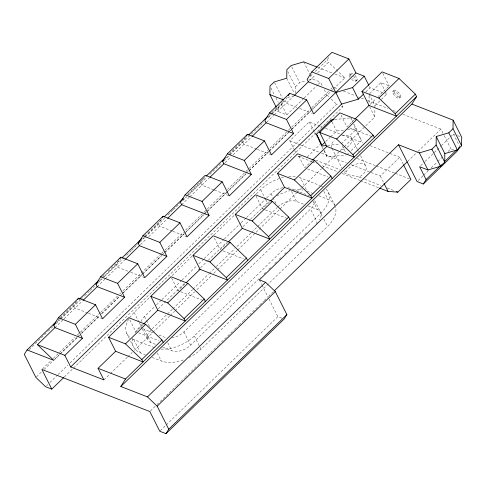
<?xml version="1.0" encoding="UTF-8"?>
<svg xmlns="http://www.w3.org/2000/svg" width="486" height="486" viewBox="0 0 486 486"><rect width="100%" height="100%" fill="white"/><g stroke="black" fill="none" stroke-linecap="round" stroke-linejoin="round"><path stroke-width="0.36" stroke-dasharray="2.43 1.82" d="M303.635 98.53L286.758 114.903L278.472 111.671L278.539 105.96M295.373 93.154L295.445 86.727L287.852 71.624M369.026 102.601L369.105 95.463M344.349 146.602L374.815 117.041L374.919 108.475M374.925 107.764L374.949 105.62L369.123 94.035M346.147 171.989L347.016 170.337A11.117 6.567 -26.7 0 1 357.38 163.812A11.117 6.567 -26.7 0 1 365.97 166.431L366.304 168.156L365.928 170.094A11.117 6.567 -26.7 0 1 361.055 175.81L358.99 176.995L348.644 174.796L344.884 173.326L344.27 172.73L344.58 172.275L346.147 171.989L344.738 171.436M60.294 318.871L73.921 305.645L76.259 301.903M102.522 277.895L116.148 264.676L118.876 260.308M144.755 236.925L158.375 223.706L160.714 219.964M186.982 195.955L200.609 182.736L203.725 177.742M229.21 154.985L242.836 141.76L245.175 138.018M271.85 114.204L281.643 104.703L284.018 100.9M271.437 114.01L285.063 100.79L287.013 97.674M315.305 71.454L327.297 59.821L329.636 56.078M143.297 324.375L135.782 331.725L129.738 319.715M295.445 86.727L299.668 82.632L305.943 80.779M58.083 319.849L59.717 318.269M60.264 317.741L78.216 300.318M102.698 276.564L105.419 273.928M108.141 271.291L121.196 258.619M144.591 235.923L163.089 217.977M187.572 194.224L190.293 191.581M190.834 191.053L205.523 176.801M229.465 153.576L231.64 151.468M232.186 150.939L246.329 137.216M269.724 114.514L271.358 112.934M271.899 112.406L283.873 100.79M57.026 322.042L59.748 319.399M99.8 280.537L101.981 278.423M142.574 239.039L144.208 237.454M182.621 200.183L186.436 196.484M225.941 158.157L228.663 155.514M268.715 116.652L270.896 114.538M310.402 76.211L313.124 73.568M29.196 349.628L47.695 331.683M48.242 331.154L53.138 326.404M55.854 323.761L60.209 319.539M60.75 319.01L80.336 300.008M80.883 299.479L84.145 296.314M84.692 295.786L89.588 291.035M90.129 290.507L94.484 286.284M98.294 282.591L102.103 278.897M104.277 276.783L126.038 255.672M126.585 255.144L130.934 250.916M131.481 250.393L138.006 244.057M140.187 241.943L144.536 237.721M145.083 237.192L164.669 218.19M167.931 215.025L172.828 210.274M173.374 209.745L179.899 203.409M182.621 200.773L186.43 197.079M188.604 194.965L206.562 177.548M209.824 174.377L221.792 162.767M223.973 160.653L229.41 155.374M229.957 154.852L264.232 121.591M268.041 117.898L271.303 114.732M54.973 327.637L82.675 300.767M97.206 286.667L104.836 279.268M105.377 278.739L124.902 259.791M140.521 244.64L146.517 238.82M148.698 236.706L167.135 218.822M181.661 204.728L189.291 197.322M189.838 196.794L209.363 177.852M224.982 162.695L230.978 156.881M233.159 154.767L251.59 136.882M266.668 122.253L273.752 115.382M274.298 114.854L293.817 95.906M309.442 80.755L315.432 74.935M317.613 72.821L328.518 62.244L327.297 59.821M304.181 98.002L317.789 84.801M318.33 84.272L320.511 82.158L322.546 86.21M42.44 368.923L51.145 360.478M53.32 358.364L58.763 353.085M59.31 352.557L75.087 337.248M77.262 335.14L100.116 312.966M100.657 312.437L117.527 296.071M119.702 293.963L120.789 292.906M122.964 290.792L161.054 253.844M161.595 253.315L164.317 250.673M164.857 250.144L183.362 232.199M185.537 230.085L203.488 212.661M204.035 212.139L206.757 209.496M207.297 208.968L225.255 191.551M227.43 189.437L245.387 172.014M245.928 171.485L267.695 150.374M269.87 148.26L287.821 130.837M288.368 130.309L291.09 127.672M291.63 127.144L311.216 108.141M311.763 107.613L328.627 91.246M330.808 89.132L332.436 87.553M36.42 376.881L41.857 371.602M44.038 369.494L52.743 361.043M54.918 358.935L59.268 354.707M59.814 354.185L77.225 337.29M77.772 336.762L79.4 335.176M81.575 333.068L99.533 315.645M101.708 313.537L119.119 296.642M122.387 293.477L141.973 274.469M142.519 273.946L161.559 255.466M162.105 254.937L164.28 252.829M164.827 252.301L183.866 233.827M186.047 231.713L206.173 212.182M206.72 211.653L226.306 192.65M226.853 192.122L245.892 173.642M246.438 173.119L248.613 171.005M249.16 170.477L268.746 151.474M269.293 150.946L288.332 132.471M288.878 131.943L310.639 110.826M311.186 110.298L326.963 94.989L324.247 89.588M53.758 360.345L59.742 354.543M60.288 354.015L79.327 335.534M81.502 333.426L99.46 316.003M101.635 313.895L119.592 296.472M120.133 295.944L141.9 274.827M142.441 274.304L161.486 255.824M164.754 252.659L184.34 233.657M184.88 233.128L203.926 214.648M204.472 214.126L245.819 174.006M249.087 170.835L268.673 151.832M269.22 151.304L290.98 130.187M291.527 129.659L330.699 91.654M331.245 91.125L332.874 89.539M333.42 89.011L344.847 77.93L328.518 62.244M349.185 74.449L350.242 73.422M294.51 150.113L289.814 140.776L309.224 121.95L319.831 126.087M356.031 81.022L357.089 79.996A4.763 1.804 45.9 0 0 354.64 75.142M46.644 385.653L47.731 384.596M49.912 382.482L57.524 375.095M58.071 374.566L67.864 365.065M70.039 362.951L336.646 104.283L338.724 105.091M64.298 376.99L342.867 106.707L342.211 105.395M129.598 317.747A30.168 17.818 -26.7 0 1 134.112 312.455L149.864 297.171M172.135 275.568L192.778 255.539M213.962 234.987L234.604 214.958M256.329 193.878L260.672 189.662A30.168 17.818 -26.7 0 1 279.96 178.368M365.806 91.903L370.071 87.766L382.525 92.619M369.658 93.519L380.854 82.656L389.152 85.894L378.254 96.471M307.316 156.844L319.849 144.682M141.001 321.598A14.288 8.438 -26.7 0 1 144.494 316.501L155.903 305.439M156.443 304.91L161.334 300.166M161.874 299.637L181.43 280.665M181.977 280.143L196.642 265.909M198.81 263.801L203.701 259.062M204.242 258.534L223.797 239.562M224.344 239.033L240.637 223.226M241.178 222.697L246.068 217.953M246.615 217.424L266.164 198.452M266.711 197.93L271.054 193.714A14.288 8.438 -26.7 0 1 283.945 187.56M325.802 141.487L330.115 137.301M330.656 136.779L336.585 131.026L344.604 130.12M135.132 332.843A30.168 17.818 -26.7 0 1 140.794 325.735L142.422 324.15M158.175 308.871L184.789 283.046M198.367 269.87L200.001 268.29M200.542 267.762L207.601 260.915M208.148 260.387L226.616 242.465M242.909 226.658L249.974 219.806M250.515 219.277L267.355 202.941A30.168 17.818 -26.7 0 1 269.554 200.955M227.77 242.471L220.237 249.78L214.198 237.769M256.092 196.131L262.47 208.81L270.003 201.502M312.231 160.526L304.698 167.84L298.659 155.83M354.458 119.556L346.925 126.864L340.552 114.192M370.083 104.399L376.073 98.585M374.949 105.62L380.811 99.928M381.346 99.411L386.68 94.241L385.058 91.022M392.779 91.447L393.836 90.426M341.318 143.832L355.867 129.707L353.589 124.422M152.258 328.73L172.354 309.23M172.901 308.701L192.456 289.729M192.997 289.2L208.749 273.922M209.296 273.393L214.18 268.649M216.355 266.541L234.823 248.625M236.998 246.517L251.116 232.812M251.663 232.284L257.094 227.017M257.635 226.488L277.19 207.516M103.895 379.9L109.879 374.092M110.419 373.564L127.283 357.204M127.83 356.675L132.18 352.453M134.355 350.339L152.312 332.922M152.853 332.394L169.717 316.034M170.264 315.505L174.614 311.283M175.16 310.754L194.746 291.752M196.921 289.644L211.61 275.392M213.785 273.278L217.048 270.113M217.594 269.584L237.18 250.582M237.721 250.053L279.614 209.411M280.155 208.883L296.478 193.051M297.019 192.523L301.375 188.301M301.915 187.772L321.501 168.77M322.048 168.241L343.809 147.13M399.626 98.02L400.683 97M346.84 154.821L348.997 152.726M351.153 150.636L361.396 140.697L356.268 128.802L351.068 118.456M171.722 337.952A14.288 8.438 -26.7 0 0 183.939 331.883L310.499 209.095A14.288 8.438 -26.7 0 0 314.472 201.514M161.048 349.07A30.168 17.818 -26.7 0 0 194.321 335.935L320.882 213.141A30.168 17.818 -26.7 0 0 325.62 188.659M162.786 347.223L171.783 350.728A14.288 8.438 -26.7 0 0 190.615 345.163L260.684 277.178M263.947 274.019L265.575 272.439M268.837 269.274L271.006 267.166M274.809 263.479L276.437 261.899M279.152 259.263L281.327 257.155M284.589 253.99L286.218 252.41M289.474 249.251L290.561 248.194M295.452 243.45L297.08 241.87M299.795 239.234L301.97 237.125M304.686 234.495L306.854 232.387M316.094 223.426L317.176 222.369L310.499 209.095M188.975 357.593A30.168 17.818 -26.7 0 0 200.997 349.209L327.558 226.421A30.168 17.818 -26.7 0 0 335.504 206.993M371.14 172.487L380.331 176.072L399.735 157.245L403.119 163.976M150.393 411.022L156.383 405.215M156.929 404.686L159.651 402.043M160.192 401.515L175.981 386.2M176.521 385.671L180.336 381.972M180.877 381.449L184.686 377.75M185.233 377.221L201.022 361.906M201.562 361.377L217.892 345.534M218.439 345.005L234.222 329.69M234.768 329.162L238.577 325.462M239.124 324.934L242.933 321.24M243.48 320.711L259.263 305.396M259.81 304.868L263.619 301.168M264.165 300.64L267.428 297.475M268.515 296.417L273.411 291.667M407.736 161.346L417.535 151.839M418.075 151.31L440.942 129.13L443.912 135.035M420.736 165.677L424.545 161.978M425.092 161.449L440.875 146.134M441.422 145.606L453.395 133.99L454.781 134.525M160.295 430.711L165.738 425.432M166.285 424.904L277.877 316.635L283.411 318.792M418.179 180.506L423.081 175.756M423.622 175.227L428.524 170.471M431.246 167.834L437.236 162.02M437.777 161.492L444.307 155.156M448.122 151.462L450.844 148.819L453.608 149.901M171.631 278.065L177.955 290.64L185.506 283.368M308.732 79.953L312.219 78.926L320.511 82.158M287.676 97.565L293.252 95.912M334.702 119.623L350.011 117.891M347.52 129.786L356.268 128.802M327.467 145.393L339.86 143.996M323.907 150.581L327.157 157.045L346.111 154.9M301.296 156.395L297.529 156.115L311.672 161.631M127.897 271.176L117.369 267.106L116.148 264.676M130.704 272.257L144.032 277.415M317.601 67.299L332.272 73.022M335.067 74.115L344.847 77.93M385.295 93.701L386.68 94.241M334.392 87.571L337.922 88.95M343.566 91.149L355.564 95.827M358.382 96.933L360.503 97.759M361.207 98.032L364.737 99.405M367.556 100.511L388.016 108.487M392.961 110.413L397.19 112.066M402.839 114.271L440.942 129.13M457.551 135.606L461.007 136.955M341.488 106.167L342.867 106.707M296.831 107.333L286.284 103.22L285.063 100.79M299.643 108.427L312.304 113.366M349.738 127.964L372.944 137.009M320.535 126.36L321.951 126.913M325.486 128.292L341.749 134.634M342.46 134.908L362.963 142.908M370.034 145.666L399.735 157.245M357.161 158.497L375.55 165.665M376.255 165.939L394.644 173.113M395.349 173.387L409.491 178.903M289.814 140.776L299.716 144.64M300.421 144.913L318.81 152.082M321.635 153.187L346.39 162.84M351.335 164.766L370.429 172.214M315.785 160.149L339.793 169.511M358.99 176.995L363.935 178.927M364.64 179.2L380.884 185.537M387.239 188.009L394.298 190.767M312.383 161.905L316.623 163.563M322.279 165.769L337.132 171.558M342.083 173.49L359.762 180.385M360.466 180.658L378.855 187.827M256.711 149.123L244.057 144.19L242.836 141.76M257.416 149.402L271.48 154.882M307.51 168.934L327.904 176.886M299.109 177.451A30.168 17.818 -26.7 0 1 300.433 177.912L319.812 185.47M313.342 193.622L307.116 191.192L300.433 177.912M318.877 195.779L327.874 199.284A30.168 17.818 -26.7 0 1 334.769 205.141M309.959 195.973L289.887 188.143A14.288 8.438 -26.7 0 0 287.147 187.517M277.731 206.987A14.288 8.438 -26.7 0 1 296.569 201.423L303.489 204.12M308.331 206.009L317.328 209.521A14.288 8.438 -26.7 0 1 319.314 219.866M213.779 189.826L201.83 185.16L200.609 182.736M214.484 190.099L229.252 195.858M262.47 208.81L264.578 209.63M265.283 209.903L288.484 218.955M172.257 231.069L159.596 226.13L158.375 223.706M172.961 231.342L187.025 236.828M223.05 250.879L243.443 258.831M142.702 328.469A14.288 8.438 -26.7 0 0 144.342 329.356L152.647 332.594M158.873 335.024L165.106 337.454A14.288 8.438 -26.7 0 0 166.406 337.849M87.796 313.008L75.142 308.075L73.921 305.645M88.501 313.288L102.564 318.767M138.595 332.819L158.983 340.771M144.342 329.356L151.025 342.636L155.866 344.525M132.386 338.961A30.168 17.818 -26.7 0 0 133.796 339.586L154.56 347.684M132.812 338.493A30.168 17.818 -26.7 0 0 140.478 352.866L145.32 354.756M152.239 357.453L161.237 360.964A30.168 17.818 -26.7 0 0 184.388 359.585M177.955 290.64L180.069 291.472M180.774 291.746L205.432 301.448M326.963 94.989L329.113 97.054M331.27 99.12L336.646 104.283M453.395 133.99L459.507 146.134M444.24 135.691L450.844 148.819M382.78 73.216L389.152 85.894M380.854 82.656L384.736 90.378M369.421 86.478L370.071 87.766M369.639 106.744L374.815 117.041M380.331 176.072L383.685 182.742M355.867 129.707L361.396 140.697M341.798 135.855A11.117 6.567 -26.7 0 1 351.743 138.133L357.161 148.916M357.502 149.591L358.516 151.608M360.551 155.654L365.97 166.431M303.635 61.85L309.576 73.672M309.91 74.328L312.219 78.926M332.035 121.974L336.585 131.026M342.29 145.77L345.868 152.883M291.74 66.874L299.668 82.632M332.029 148.382L341.889 167.998M321.957 146.699L323.585 149.931M309.224 121.95L314.296 132.046M314.636 132.714L316.665 136.754M286.758 78.222L294.352 93.324M274.535 82.59L282.463 98.348M328.372 192.456L335.048 205.736M281.643 104.703L286.758 114.903M323.87 191.32L327.874 199.284M270.975 87.996L274.608 95.22M275.927 97.85L278.241 102.443M276.491 107.728L278.472 111.671M294.85 150.781L296.861 154.785M314.715 200.627L320.73 212.576M320.882 213.141L322.546 216.458M323.883 219.119L327.558 226.421M312.984 200.888L317.328 209.521M291.557 191.466L296.569 201.423M271.054 193.714L276.066 203.67M260.672 189.662L265.35 198.956M265.684 199.625L267.355 202.941M259.384 279.869L261.699 284.462M262.027 285.124L267.974 296.946M268.965 298.914L277.877 316.635M194.321 335.935L200.997 349.209M183.939 331.883L190.615 345.163M167.773 342.764L171.783 350.728M144.494 316.501L146.165 319.824M146.499 320.487L149.84 327.127M157.227 352.994L161.237 360.964M134.112 312.455L138.789 321.75M139.124 322.412L140.794 325.735M141.948 328.293L140.946 326.3A14.288 8.438 -26.7 0 1 140.521 324.083M142.283 328.955L147.623 339.58M133.796 339.586L140.478 352.866M126.621 333.141L129.294 338.45M130.631 341.105L133.298 346.415M350.74 117.812L352.453 121.779M324.308 150.435L327.157 157.045M351.743 138.133L352.071 139.859L351.7 141.797A11.117 6.567 -26.7 0 1 346.822 147.513M344.313 148.959A11.117 6.567 -26.7 0 1 340.279 150.332M331.689 147.708A11.117 6.567 -26.7 0 1 334.447 140.09M281.351 177.961A30.168 17.818 -26.7 0 1 283.557 177.408M288.672 176.594A30.168 17.818 -26.7 0 1 296.199 176.782M129.373 336.938A30.168 17.818 -26.7 0 1 129.197 318.348M321.197 186.01A30.168 17.818 -26.7 0 1 322.607 186.636M357.089 79.996A4.763 1.804 45.9 0 1 352.684 78.276M351.099 76.424A4.763 1.804 45.9 0 1 352.8 73.708M353.589 76.162A4.763 1.804 45.9 0 1 355.873 81.198A4.763 1.804 45.9 0 1 350.777 78.398M350.048 77.45A4.763 1.804 45.9 0 1 351.743 74.729M276.838 195.907A30.168 17.818 -26.7 0 1 290.233 190.682M293.149 190.135A30.168 17.818 -26.7 0 1 302.875 190.062M151.025 342.636A14.288 8.438 -26.7 0 1 150.69 330.267M394.146 92.498A4.763 1.804 45.8 0 0 400.312 97.291A4.763 1.804 45.8 0 0 397.323 91.344A4.763 1.804 45.8 0 0 394.146 92.498M393.089 93.519A4.763 1.804 45.8 0 0 399.255 98.318A4.763 1.804 45.8 0 0 396.266 92.364A4.763 1.804 45.8 0 0 393.089 93.519"/><path stroke-width="0.73" d="M276.157 107.072L269.882 94.594L269.985 86.028L274.207 81.934L286.758 78.222L286.855 69.656L291.078 65.561L303.635 61.85L316.902 67.025M165.981 433.67L284.103 319.065L286.88 314.624L275.295 291.594L265.611 282.293L259.384 279.869L398.496 144.755L417.091 181.564L423.318 183.994L426.094 179.553L419.649 166.734L427.947 169.972L440.504 166.261L444.726 162.166L436.136 145.089L436.234 136.517L448.791 132.806L453.013 128.717L453.11 120.145L411.903 104.077L120.814 386.498L147.489 396.898L157.172 406.199L168.751 429.229L165.981 433.67L159.754 431.24L149.852 411.551L41.899 369.451L51.783 389.134L63.757 377.519M444.726 162.166L444.824 153.6L436.234 136.517M444.824 153.6L457.381 149.888L461.603 145.794L461.7 137.228L453.11 120.145M55.908 321.963L27.076 349.938L24.3 354.379L35.873 377.409L45.556 386.704L51.783 389.134M54.973 327.637L37.428 344.665L64.851 355.363L82.401 338.335L54.973 327.637L53.752 325.213L58.435 317.723L78.598 298.161L95.517 304.758L102.564 318.767L124.574 297.25L117.582 283.35L100.663 276.753L95.985 284.243L97.206 286.667L124.574 297.25M77.821 299.406L78.598 298.161M120.048 258.437L120.826 257.191L137.745 263.789L144.737 277.688L166.856 256.389L159.809 242.38L142.89 235.783L138.212 243.273L139.433 245.697L166.856 256.389M162.275 217.467L163.059 216.215L179.978 222.813L187.025 236.828L209.089 215.42L202.042 201.411L185.117 194.813L180.44 202.298L181.661 204.728L209.089 215.42M185.117 194.813L205.286 175.246L222.205 181.843L229.252 195.858L251.317 174.45L223.894 163.752L222.673 161.328L227.351 153.837L247.514 134.276L264.433 140.873L271.48 154.882L293.544 133.48L286.497 119.465L269.578 112.867L264.9 120.358L266.121 122.782L293.544 133.48M246.347 136.147L247.514 134.276M288.186 95.803L289.741 93.306L306.666 99.903L313.713 113.912L355.94 72.943L364.245 76.181L368.777 85.19M355.94 72.943L348.893 58.928L331.974 52.33L311.805 71.898L307.128 79.388L308.349 81.812L335.771 92.504L352.514 87.559L364.245 76.181M120.814 386.498L125.491 379.007L416.581 96.586L415.36 94.163L399.03 78.483L382.111 71.885L361.942 91.447L368.989 105.462L396.412 116.154L395.191 113.73L378.861 98.044L361.942 91.447M411.903 104.077L416.581 96.586M143.832 323.852L157.786 310.202L185.269 321.009L184.048 318.585L167.719 302.906L150.8 296.302L170.963 276.741L187.882 283.338L204.211 299.018L205.432 301.448M100.663 276.753L120.826 257.191M142.89 235.783L163.059 216.215M269.578 112.867L289.741 93.306M79.303 299.267L98.889 280.264M122.284 257.562L141.869 238.559M164.177 216.92L183.222 198.446M206.07 176.272L225.109 157.798M248.504 135.102L268.09 116.099M53.752 325.213L55.392 323.627M95.985 284.243L97.619 282.658M138.212 243.273L139.3 242.21M222.673 161.328L223.76 160.271M83.215 300.245L97.206 286.667M125.443 259.275L139.433 245.697M167.67 218.299L181.661 204.728M209.897 177.329L223.894 163.752M252.131 136.359L266.121 122.782M294.358 95.39L308.349 81.812M58.435 317.723L75.354 324.326L95.517 304.758M117.582 283.35L137.745 263.789M159.809 242.38L179.978 222.813M202.042 201.411L222.205 181.843M227.351 153.837L244.27 160.441L264.433 140.873M286.497 119.465L306.666 99.903M311.805 71.898L328.724 78.495L348.893 58.928M64.851 355.363L70.677 366.948L341.597 104.089L358.34 99.144L363.674 93.968M326.009 145.557L321.635 146.055L316.501 134.154L331.057 120.036L333.973 119.708M108.566 337.278L125.485 343.875L141.821 359.555L143.042 361.979L115.613 351.287L108.566 337.278L128.735 317.71L145.654 324.308L161.984 339.987L163.205 342.417M193.027 255.332L209.946 261.93L226.276 277.615L227.497 280.039L200.074 269.347L193.027 255.332L213.19 235.771L230.109 242.368L246.445 258.048L247.666 260.472M235.254 214.362L252.173 220.96L268.509 236.639L269.724 239.069L242.301 228.371L235.254 214.362L255.423 194.795L272.342 201.398L288.672 217.078L289.893 219.502M277.488 173.393L294.407 179.99L310.736 195.67L311.957 198.094L284.535 187.402L277.488 173.393L297.651 153.825L314.57 160.423L330.899 176.102L332.12 178.532M319.715 132.417L336.634 139.02L352.964 154.7L354.185 157.124L326.762 146.432L319.715 132.417L339.878 112.855L356.797 119.453L373.133 135.132L374.348 137.562M324.727 142.532L322.03 145.144L316.501 134.154M70.677 366.948L103.895 379.9L98.063 368.315L115.613 351.287M228.311 241.949L242.301 228.371M270.538 200.979L284.535 187.402M312.771 160.003L326.762 146.432M354.999 119.034L368.989 105.462M125.485 343.875L145.654 324.308M167.719 302.906L187.882 283.338M209.946 261.93L230.109 242.368M252.173 220.96L272.342 201.398M294.407 179.99L314.57 160.423M336.634 139.02L356.797 119.453M378.861 98.044L399.03 78.483M141.821 359.555L161.984 339.987M184.048 318.585L204.211 299.018M226.276 277.615L246.445 258.048M268.509 236.639L288.672 217.078M310.736 195.67L330.899 176.102M352.964 154.7L373.133 135.132M395.191 113.73L415.36 94.163M147.489 396.898L265.611 282.293M274.499 290.616L407.189 161.874M157.172 406.199L275.295 291.594M398.496 144.755L419.363 152.89L431.914 149.178L436.136 145.089M379.56 188.106L388.047 191.411L397.827 192.14L410.907 179.456L403.459 164.651M168.751 429.229L286.88 314.624M426.094 179.553L441.337 164.766M444.605 161.595L456.579 149.98M458.754 147.866L459.841 146.808L457.071 151.249L423.318 183.994M186.047 282.846L200.074 269.347M269.882 94.594L283.721 99.995M396.418 191.593L397.827 192.14M98.063 368.315L125.491 379.007M27.076 349.938L53.758 360.345L37.428 344.665M453.013 128.717L461.603 145.794M448.791 132.806L457.381 149.888M431.914 149.178L440.504 166.261M419.363 152.89L427.947 169.972M352.514 87.559L358.34 99.144M384.019 183.41L388.047 191.411M328.724 78.495L341.597 104.089M331.057 120.036L331.707 121.33M244.27 160.441L251.317 174.45M150.8 296.302L157.786 310.202M75.354 324.326L82.401 338.335"/></g></svg>
